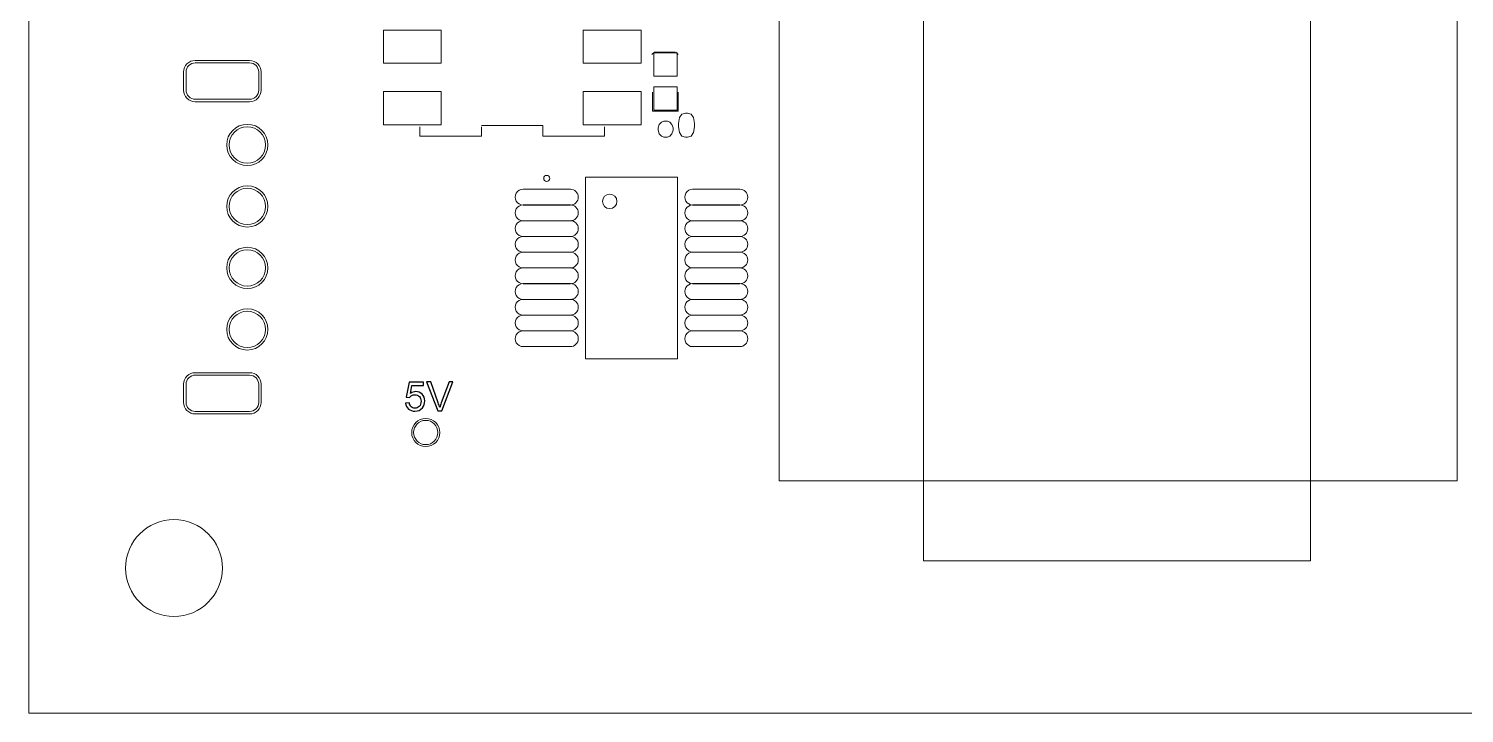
# Model space of a CAD drawing. Header units: millimetres. Extents: x -105 to 95, y -39 to 71.
# Drawn here: x -104.7 to -45.4, y -39.5 to -11.2 of the extents above; entities that cross this region are included whole.
import ezdxf

# ---------------------------------------------------------------- set-up
doc = ezdxf.new("R2010")
doc.units = ezdxf.units.MM
doc.header["$MEASUREMENT"] = 0
for name, color, linetype in [('KeepOutLayer', 7, 'Continuous'), ('MultiLayer', 7, 'Continuous'), ('TopOverlay', 7, 'Continuous')]:
    doc.layers.add(name, color=color, linetype=linetype)

msp = doc.modelspace()

# ---------------------------------------------------------------- linework, layer by layer
at = {"layer": 'KeepOutLayer', "lineweight": 9}
for points in [[(-104.7259, -39.4797), (-104.7259, -39.4797), (-104.7259, 70.5203), (-104.7259, 70.5203)], [(-104.7259, -39.4797), (-104.7259, -39.4797), (95.2741, -39.4797), (95.2741, -39.4797)]]:
    msp.add_open_spline(points, degree=3, dxfattribs=at)
at = {"layer": 'MultiLayer', "lineweight": 9}
for points in [[(-73.7259, -29.8797), (-73.7259, -29.8797), (-73.7259, 25.1203), (-73.7259, 25.1203)], [(-45.7259, -29.8797), (-45.7259, -29.8797), (-45.7259, 25.1203), (-45.7259, 25.1203)], [(-67.7604, -33.1817), (-67.7604, -33.1817), (-67.7604, -8.8612), (-67.7604, -8.8612)], [(-51.7859, -33.1817), (-51.7859, -33.1817), (-51.7859, -8.8612), (-51.7859, -8.8612)], [(-87.6871, -11.2539), (-87.6871, -11.2539), (-90.0747, -11.2539), (-90.0747, -11.2539)], [(-90.0747, -11.2539), (-90.0747, -11.2539), (-90.0747, -12.6255), (-90.0747, -12.6255)], [(-87.6871, -12.6255), (-87.6871, -12.6255), (-87.6871, -11.2539), (-87.6871, -11.2539)], [(-79.4321, -11.2539), (-79.4321, -11.2539), (-81.8197, -11.2539), (-81.8197, -11.2539)], [(-81.8197, -11.2539), (-81.8197, -11.2539), (-81.8197, -12.6255), (-81.8197, -12.6255)], [(-79.4321, -12.6255), (-79.4321, -12.6255), (-79.4321, -11.2539), (-79.4321, -11.2539)], [(-78.9847, -12.2621), (-78.9847, -12.2621), (-78.8831, -12.1605), (-78.8831, -12.1605)], [(-77.9433, -12.1986), (-77.9433, -12.1986), (-78.9085, -12.1986), (-78.9085, -12.1986)], [(-78.9085, -12.1986), (-78.9085, -12.1986), (-78.9085, -13.1638), (-78.9085, -13.1638)], [(-78.8831, -12.1605), (-78.8831, -12.1605), (-78.0195, -12.1605), (-78.0195, -12.1605)], [(-77.9941, -12.1605), (-77.9941, -12.1605), (-77.8925, -12.2621), (-77.8925, -12.2621)], [(-77.9433, -13.1638), (-77.9433, -13.1638), (-77.9433, -12.1986), (-77.9433, -12.1986)], [(-98.3275, -12.9847), (-98.3275, -12.9847), (-98.3275, -13.7347), (-98.3275, -13.7347)], [(-98.2259, -12.9847), (-98.2259, -12.9847), (-98.2259, -13.7347), (-98.2259, -13.7347)], [(-95.6009, -12.5081), (-95.6009, -12.5081), (-97.8509, -12.5081), (-97.8509, -12.5081)], [(-95.6009, -12.6097), (-95.6009, -12.6097), (-97.8509, -12.6097), (-97.8509, -12.6097)], [(-95.1243, -12.9847), (-95.1243, -12.7215), (-95.3377, -12.5081), (-95.6009, -12.5081)], [(-95.2259, -12.9847), (-95.2259, -12.7776), (-95.3938, -12.6097), (-95.6009, -12.6097)], [(-95.2259, -13.7347), (-95.2259, -13.7347), (-95.2259, -12.9847), (-95.2259, -12.9847)], [(-95.1243, -13.7347), (-95.1243, -13.7347), (-95.1243, -12.9847), (-95.1243, -12.9847)], [(-90.0747, -12.6255), (-90.0747, -12.6255), (-87.6871, -12.6255), (-87.6871, -12.6255)], [(-81.8197, -12.6255), (-81.8197, -12.6255), (-79.4321, -12.6255), (-79.4321, -12.6255)], [(-78.9085, -13.1638), (-78.9085, -13.1638), (-77.9433, -13.1638), (-77.9433, -13.1638)], [(-77.9433, -13.5956), (-77.9433, -13.5956), (-78.9085, -13.5956), (-78.9085, -13.5956)], [(-78.9085, -13.5956), (-78.9085, -13.5956), (-78.9085, -14.5608), (-78.9085, -14.5608)], [(-77.9433, -14.5608), (-77.9433, -14.5608), (-77.9433, -13.5956), (-77.9433, -13.5956)], [(-97.8509, -14.1097), (-97.8509, -14.1097), (-95.6009, -14.1097), (-95.6009, -14.1097)], [(-97.8509, -14.2113), (-97.8509, -14.2113), (-95.6009, -14.2113), (-95.6009, -14.2113)], [(-87.6871, -13.7939), (-87.6871, -13.7939), (-90.0747, -13.7939), (-90.0747, -13.7939)], [(-90.0747, -13.7939), (-90.0747, -13.7939), (-90.0747, -15.1655), (-90.0747, -15.1655)], [(-87.6871, -15.1655), (-87.6871, -15.1655), (-87.6871, -13.7939), (-87.6871, -13.7939)], [(-79.4321, -13.7939), (-79.4321, -13.7939), (-81.8197, -13.7939), (-81.8197, -13.7939)], [(-81.8197, -13.7939), (-81.8197, -13.7939), (-81.8197, -15.1655), (-81.8197, -15.1655)], [(-79.4321, -15.1655), (-79.4321, -15.1655), (-79.4321, -13.7939), (-79.4321, -13.7939)], [(-78.9593, -14.5989), (-78.9593, -14.5989), (-78.9593, -13.8242), (-78.9593, -13.8242)], [(-77.8925, -14.5989), (-77.8925, -14.5989), (-77.8925, -13.8242), (-77.8925, -13.8242)], [(-78.9593, -14.5989), (-78.9593, -14.5989), (-77.8925, -14.5989), (-77.8925, -14.5989)], [(-78.9085, -14.5608), (-78.9085, -14.5608), (-77.9433, -14.5608), (-77.9433, -14.5608)], [(-90.0747, -15.1655), (-90.0747, -15.1655), (-87.6871, -15.1655), (-87.6871, -15.1655)], [(-88.5634, -15.6297), (-88.5634, -15.6297), (-88.5634, -15.2497), (-88.5634, -15.2497)], [(-86.0234, -15.1989), (-86.0234, -15.1989), (-83.4834, -15.1989), (-83.4834, -15.1989)], [(-86.0234, -15.6297), (-86.0234, -15.6297), (-86.0234, -15.2497), (-86.0234, -15.2497)], [(-83.4834, -15.6297), (-83.4834, -15.6297), (-83.4834, -15.1989), (-83.4834, -15.1989)], [(-81.8197, -15.1655), (-81.8197, -15.1655), (-79.4321, -15.1655), (-79.4321, -15.1655)], [(-80.9434, -15.6297), (-80.9434, -15.6297), (-80.9434, -15.2497), (-80.9434, -15.2497)], [(-88.5634, -15.6297), (-88.5634, -15.6297), (-86.0234, -15.6297), (-86.0234, -15.6297)], [(-83.4834, -15.6297), (-83.4834, -15.6297), (-80.9434, -15.6297), (-80.9434, -15.6297)], [(-81.7259, -24.8297), (-81.7259, -24.8297), (-81.7259, -17.3297), (-81.7259, -17.3297)], [(-81.7259, -17.3297), (-81.7259, -17.3297), (-77.9259, -17.3297), (-77.9259, -17.3297)], [(-77.9259, -24.8297), (-77.9259, -24.8297), (-77.9259, -17.3297), (-77.9259, -17.3297)], [(-84.3009, -17.8281), (-84.3009, -17.8281), (-82.3509, -17.8281), (-82.3509, -17.8281)], [(-77.3009, -17.8281), (-77.3009, -17.8281), (-75.3509, -17.8281), (-75.3509, -17.8281)], [(-84.3009, -18.4781), (-84.3009, -18.4781), (-82.3509, -18.4781), (-82.3509, -18.4781)], [(-84.3009, -18.4813), (-84.3009, -18.4813), (-82.3509, -18.4813), (-82.3509, -18.4813)], [(-77.3009, -18.4781), (-77.3009, -18.4781), (-75.3509, -18.4781), (-75.3509, -18.4781)], [(-77.3009, -18.4813), (-77.3009, -18.4813), (-75.3509, -18.4813), (-75.3509, -18.4813)], [(-84.3009, -19.1281), (-84.3009, -19.1281), (-82.3509, -19.1281), (-82.3509, -19.1281)], [(-84.3009, -19.1313), (-84.3009, -19.1313), (-82.3509, -19.1313), (-82.3509, -19.1313)], [(-77.3009, -19.1281), (-77.3009, -19.1281), (-75.3509, -19.1281), (-75.3509, -19.1281)], [(-77.3009, -19.1313), (-77.3009, -19.1313), (-75.3509, -19.1313), (-75.3509, -19.1313)], [(-84.3009, -19.7781), (-84.3009, -19.7781), (-82.3509, -19.7781), (-82.3509, -19.7781)], [(-84.3009, -19.7813), (-84.3009, -19.7813), (-82.3509, -19.7813), (-82.3509, -19.7813)], [(-77.3009, -19.7781), (-77.3009, -19.7781), (-75.3509, -19.7781), (-75.3509, -19.7781)], [(-77.3009, -19.7813), (-77.3009, -19.7813), (-75.3509, -19.7813), (-75.3509, -19.7813)], [(-84.3009, -20.4281), (-84.3009, -20.4281), (-82.3509, -20.4281), (-82.3509, -20.4281)], [(-84.3009, -20.4313), (-84.3009, -20.4313), (-82.3509, -20.4313), (-82.3509, -20.4313)], [(-77.3009, -20.4281), (-77.3009, -20.4281), (-75.3509, -20.4281), (-75.3509, -20.4281)], [(-77.3009, -20.4313), (-77.3009, -20.4313), (-75.3509, -20.4313), (-75.3509, -20.4313)], [(-84.3009, -21.0781), (-84.3009, -21.0781), (-82.3509, -21.0781), (-82.3509, -21.0781)], [(-84.3009, -21.0813), (-84.3009, -21.0813), (-82.3509, -21.0813), (-82.3509, -21.0813)], [(-77.3009, -21.0781), (-77.3009, -21.0781), (-75.3509, -21.0781), (-75.3509, -21.0781)], [(-77.3009, -21.0813), (-77.3009, -21.0813), (-75.3509, -21.0813), (-75.3509, -21.0813)], [(-84.3009, -21.7281), (-84.3009, -21.7281), (-82.3509, -21.7281), (-82.3509, -21.7281)], [(-84.3009, -21.7313), (-84.3009, -21.7313), (-82.3509, -21.7313), (-82.3509, -21.7313)], [(-77.3009, -21.7281), (-77.3009, -21.7281), (-75.3509, -21.7281), (-75.3509, -21.7281)], [(-77.3009, -21.7313), (-77.3009, -21.7313), (-75.3509, -21.7313), (-75.3509, -21.7313)], [(-84.3009, -22.3781), (-84.3009, -22.3781), (-82.3509, -22.3781), (-82.3509, -22.3781)], [(-84.3009, -22.3813), (-84.3009, -22.3813), (-82.3509, -22.3813), (-82.3509, -22.3813)], [(-77.3009, -22.3781), (-77.3009, -22.3781), (-75.3509, -22.3781), (-75.3509, -22.3781)], [(-77.3009, -22.3813), (-77.3009, -22.3813), (-75.3509, -22.3813), (-75.3509, -22.3813)], [(-84.3009, -23.0281), (-84.3009, -23.0281), (-82.3509, -23.0281), (-82.3509, -23.0281)], [(-84.3009, -23.0313), (-84.3009, -23.0313), (-82.3509, -23.0313), (-82.3509, -23.0313)], [(-77.3009, -23.0281), (-77.3009, -23.0281), (-75.3509, -23.0281), (-75.3509, -23.0281)], [(-77.3009, -23.0313), (-77.3009, -23.0313), (-75.3509, -23.0313), (-75.3509, -23.0313)], [(-84.3009, -23.6781), (-84.3009, -23.6781), (-82.3509, -23.6781), (-82.3509, -23.6781)], [(-84.3009, -23.6813), (-84.3009, -23.6813), (-82.3509, -23.6813), (-82.3509, -23.6813)], [(-77.3009, -23.6781), (-77.3009, -23.6781), (-75.3509, -23.6781), (-75.3509, -23.6781)], [(-77.3009, -23.6813), (-77.3009, -23.6813), (-75.3509, -23.6813), (-75.3509, -23.6813)], [(-84.3009, -24.3313), (-84.3009, -24.3313), (-82.3509, -24.3313), (-82.3509, -24.3313)], [(-81.7259, -24.8297), (-81.7259, -24.8297), (-77.9259, -24.8297), (-77.9259, -24.8297)], [(-77.3009, -24.3313), (-77.3009, -24.3313), (-75.3509, -24.3313), (-75.3509, -24.3313)], [(-95.6009, -25.4081), (-95.6009, -25.4081), (-97.8509, -25.4081), (-97.8509, -25.4081)], [(-95.1243, -25.8847), (-95.1243, -25.6215), (-95.3377, -25.4081), (-95.6009, -25.4081)], [(-98.3275, -25.8847), (-98.3275, -25.8847), (-98.3275, -26.6347), (-98.3275, -26.6347)], [(-98.2259, -25.8847), (-98.2259, -25.8847), (-98.2259, -26.6347), (-98.2259, -26.6347)], [(-95.6009, -25.5097), (-95.6009, -25.5097), (-97.8509, -25.5097), (-97.8509, -25.5097)], [(-95.2259, -25.8847), (-95.2259, -25.6776), (-95.3938, -25.5097), (-95.6009, -25.5097)], [(-95.2259, -26.6347), (-95.2259, -26.6347), (-95.2259, -25.8847), (-95.2259, -25.8847)], [(-95.1243, -26.6347), (-95.1243, -26.6347), (-95.1243, -25.8847), (-95.1243, -25.8847)], [(-97.8509, -27.0097), (-97.8509, -27.0097), (-95.6009, -27.0097), (-95.6009, -27.0097)], [(-97.8509, -27.1113), (-97.8509, -27.1113), (-95.6009, -27.1113), (-95.6009, -27.1113)], [(-73.7259, -29.8797), (-73.7259, -29.8797), (-45.7259, -29.8797), (-45.7259, -29.8797)], [(-67.7604, -33.1817), (-67.7604, -33.1817), (-54.7429, -33.1817), (-54.7429, -33.1817)], [(-54.7429, -33.1817), (-54.7429, -33.1817), (-51.7859, -33.1817), (-51.7859, -33.1817)]]:
    msp.add_open_spline(points, degree=3, dxfattribs=at)
for points, knots in [([(-97.8509, -12.5081), (-97.9773, -12.5081), (-98.0985, -12.5583), (-98.1879, -12.6477), (-98.1879, -12.6477), (-98.2773, -12.7371), (-98.3275, -12.8583), (-98.3275, -12.9847)], [0, 0, 0, 0, 0.3333333, 0.3333333, 0.3333333, 0.3333333, 1, 1, 1, 1]), ([(-97.8509, -12.6097), (-97.9504, -12.6097), (-98.0457, -12.6492), (-98.1161, -12.7195), (-98.1161, -12.7195), (-98.1864, -12.7899), (-98.2259, -12.8852), (-98.2259, -12.9847)], [0, 0, 0, 0, 0.3333333, 0.3333333, 0.3333333, 0.3333333, 1, 1, 1, 1]), ([(-98.3275, -13.7347), (-98.3275, -13.8611), (-98.2773, -13.9823), (-98.1879, -14.0717), (-98.1879, -14.0717), (-98.0985, -14.1611), (-97.9773, -14.2113), (-97.8509, -14.2113)], [0, 0, 0, 0, 0.3333333, 0.3333333, 0.3333333, 0.3333333, 1, 1, 1, 1]), ([(-98.2259, -13.7347), (-98.2259, -13.8341), (-98.1864, -13.9295), (-98.1161, -13.9999), (-98.1161, -13.9999), (-98.0457, -14.0702), (-97.9504, -14.1097), (-97.8509, -14.1097)], [0, 0, 0, 0, 0.3333333, 0.3333333, 0.3333333, 0.3333333, 1, 1, 1, 1]), ([(-95.6009, -14.2113), (-95.4745, -14.2113), (-95.3533, -14.1611), (-95.2639, -14.0717), (-95.2639, -14.0717), (-95.1745, -13.9823), (-95.1243, -13.8611), (-95.1243, -13.7347)], [0, 0, 0, 0, 0.3333333, 0.3333333, 0.3333333, 0.3333333, 1, 1, 1, 1]), ([(-95.6009, -14.1097), (-95.5014, -14.1097), (-95.4061, -14.0702), (-95.3357, -13.9999), (-95.3357, -13.9999), (-95.2654, -13.9295), (-95.2259, -13.8341), (-95.2259, -13.7347)], [0, 0, 0, 0, 0.3333333, 0.3333333, 0.3333333, 0.3333333, 1, 1, 1, 1]), ([(-95.6959, -15.1481), (-96.1662, -15.1481), (-96.5475, -15.5294), (-96.5475, -15.9997), (-96.5475, -15.9997), (-96.5475, -16.47), (-96.1662, -16.8513), (-95.6959, -16.8513), (-95.6959, -16.8513), (-95.2256, -16.8513), (-94.8443, -16.47), (-94.8443, -15.9997), (-94.8443, -15.9997), (-94.8443, -15.5294), (-95.2256, -15.1481), (-95.6959, -15.1481)], [0, 0, 0, 0, 0.2, 0.2, 0.2, 0.2, 0.4, 0.4, 0.4, 0.4, 0.6, 0.6, 0.6, 0.6, 1, 1, 1, 1]), ([(-95.6959, -15.2497), (-96.1101, -15.2497), (-96.4459, -15.5855), (-96.4459, -15.9997), (-96.4459, -15.9997), (-96.4459, -16.4139), (-96.1101, -16.7497), (-95.6959, -16.7497), (-95.6959, -16.7497), (-95.2817, -16.7497), (-94.9459, -16.4139), (-94.9459, -15.9997), (-94.9459, -15.9997), (-94.9459, -15.5855), (-95.2817, -15.2497), (-95.6959, -15.2497)], [0, 0, 0, 0, 0.2, 0.2, 0.2, 0.2, 0.4, 0.4, 0.4, 0.4, 0.6, 0.6, 0.6, 0.6, 1, 1, 1, 1]), ([(-95.6959, -17.6881), (-96.1662, -17.6881), (-96.5475, -18.0694), (-96.5475, -18.5397), (-96.5475, -18.5397), (-96.5475, -19.01), (-96.1662, -19.3913), (-95.6959, -19.3913), (-95.6959, -19.3913), (-95.2256, -19.3913), (-94.8443, -19.01), (-94.8443, -18.5397), (-94.8443, -18.5397), (-94.8443, -18.0694), (-95.2256, -17.6881), (-95.6959, -17.6881)], [0, 0, 0, 0, 0.2, 0.2, 0.2, 0.2, 0.4, 0.4, 0.4, 0.4, 0.6, 0.6, 0.6, 0.6, 1, 1, 1, 1]), ([(-95.6959, -17.7897), (-96.1101, -17.7897), (-96.4459, -18.1255), (-96.4459, -18.5397), (-96.4459, -18.5397), (-96.4459, -18.9539), (-96.1101, -19.2897), (-95.6959, -19.2897), (-95.6959, -19.2897), (-95.2817, -19.2897), (-94.9459, -18.9539), (-94.9459, -18.5397), (-94.9459, -18.5397), (-94.9459, -18.1255), (-95.2817, -17.7897), (-95.6959, -17.7897)], [0, 0, 0, 0, 0.2, 0.2, 0.2, 0.2, 0.4, 0.4, 0.4, 0.4, 0.6, 0.6, 0.6, 0.6, 1, 1, 1, 1]), ([(-83.2009, -17.3797), (-83.2009, -17.3107), (-83.2569, -17.2547), (-83.3259, -17.2547), (-83.3259, -17.2547), (-83.3949, -17.2547), (-83.4509, -17.3107), (-83.4509, -17.3797), (-83.4509, -17.3797), (-83.4509, -17.4487), (-83.3949, -17.5047), (-83.3259, -17.5047), (-83.3259, -17.5047), (-83.2569, -17.5047), (-83.2009, -17.4487), (-83.2009, -17.3797)], [0, 0, 0, 0, 0.2, 0.2, 0.2, 0.2, 0.4, 0.4, 0.4, 0.4, 0.6, 0.6, 0.6, 0.6, 1, 1, 1, 1]), ([(-84.3009, -17.8281), (-84.4176, -17.8281), (-84.5254, -17.8903), (-84.5838, -17.9914), (-84.5838, -17.9914), (-84.6421, -18.0924), (-84.6421, -18.2169), (-84.5838, -18.318), (-84.5838, -18.318), (-84.5254, -18.419), (-84.4176, -18.4813), (-84.3009, -18.4813)], [0, 0, 0, 0, 0.25, 0.25, 0.25, 0.25, 0.5, 0.5, 0.5, 0.5, 1, 1, 1, 1]), ([(-82.3509, -18.4813), (-82.1705, -18.4813), (-82.0243, -18.335), (-82.0243, -18.1547), (-82.0243, -18.1547), (-82.0243, -17.9743), (-82.1705, -17.8281), (-82.3509, -17.8281)], [0, 0, 0, 0, 0.3333333, 0.3333333, 0.3333333, 0.3333333, 1, 1, 1, 1]), ([(-80.4259, -18.3297), (-80.4259, -18.164), (-80.5602, -18.0297), (-80.7259, -18.0297), (-80.7259, -18.0297), (-80.8916, -18.0297), (-81.0259, -18.164), (-81.0259, -18.3297), (-81.0259, -18.3297), (-81.0259, -18.4954), (-80.8916, -18.6297), (-80.7259, -18.6297), (-80.7259, -18.6297), (-80.5602, -18.6297), (-80.4259, -18.4954), (-80.4259, -18.3297)], [0, 0, 0, 0, 0.2, 0.2, 0.2, 0.2, 0.4, 0.4, 0.4, 0.4, 0.6, 0.6, 0.6, 0.6, 1, 1, 1, 1]), ([(-77.3009, -17.8281), (-77.4176, -17.8281), (-77.5254, -17.8903), (-77.5838, -17.9914), (-77.5838, -17.9914), (-77.6421, -18.0924), (-77.6421, -18.2169), (-77.5838, -18.318), (-77.5838, -18.318), (-77.5254, -18.419), (-77.4176, -18.4813), (-77.3009, -18.4813)], [0, 0, 0, 0, 0.25, 0.25, 0.25, 0.25, 0.5, 0.5, 0.5, 0.5, 1, 1, 1, 1]), ([(-75.3509, -18.4813), (-75.1705, -18.4813), (-75.0243, -18.335), (-75.0243, -18.1547), (-75.0243, -18.1547), (-75.0243, -17.9743), (-75.1705, -17.8281), (-75.3509, -17.8281)], [0, 0, 0, 0, 0.3333333, 0.3333333, 0.3333333, 0.3333333, 1, 1, 1, 1]), ([(-84.3009, -18.4781), (-84.4176, -18.4781), (-84.5254, -18.5404), (-84.5838, -18.6414), (-84.5838, -18.6414), (-84.6421, -18.7425), (-84.6421, -18.867), (-84.5838, -18.968), (-84.5838, -18.968), (-84.5254, -19.0691), (-84.4176, -19.1313), (-84.3009, -19.1313)], [0, 0, 0, 0, 0.25, 0.25, 0.25, 0.25, 0.5, 0.5, 0.5, 0.5, 1, 1, 1, 1]), ([(-82.3509, -19.1313), (-82.1705, -19.1313), (-82.0243, -18.9851), (-82.0243, -18.8047), (-82.0243, -18.8047), (-82.0243, -18.6243), (-82.1705, -18.4781), (-82.3509, -18.4781)], [0, 0, 0, 0, 0.3333333, 0.3333333, 0.3333333, 0.3333333, 1, 1, 1, 1]), ([(-77.3009, -18.4781), (-77.4176, -18.4781), (-77.5254, -18.5404), (-77.5838, -18.6414), (-77.5838, -18.6414), (-77.6421, -18.7425), (-77.6421, -18.867), (-77.5838, -18.968), (-77.5838, -18.968), (-77.5254, -19.0691), (-77.4176, -19.1313), (-77.3009, -19.1313)], [0, 0, 0, 0, 0.25, 0.25, 0.25, 0.25, 0.5, 0.5, 0.5, 0.5, 1, 1, 1, 1]), ([(-75.3509, -19.1313), (-75.1705, -19.1313), (-75.0243, -18.9851), (-75.0243, -18.8047), (-75.0243, -18.8047), (-75.0243, -18.6243), (-75.1705, -18.4781), (-75.3509, -18.4781)], [0, 0, 0, 0, 0.3333333, 0.3333333, 0.3333333, 0.3333333, 1, 1, 1, 1]), ([(-84.3009, -19.1281), (-84.4176, -19.1281), (-84.5254, -19.1903), (-84.5838, -19.2914), (-84.5838, -19.2914), (-84.6421, -19.3924), (-84.6421, -19.5169), (-84.5838, -19.618), (-84.5838, -19.618), (-84.5254, -19.719), (-84.4176, -19.7813), (-84.3009, -19.7813)], [0, 0, 0, 0, 0.25, 0.25, 0.25, 0.25, 0.5, 0.5, 0.5, 0.5, 1, 1, 1, 1]), ([(-82.3509, -19.7813), (-82.1705, -19.7813), (-82.0243, -19.6351), (-82.0243, -19.4547), (-82.0243, -19.4547), (-82.0243, -19.2743), (-82.1705, -19.1281), (-82.3509, -19.1281)], [0, 0, 0, 0, 0.3333333, 0.3333333, 0.3333333, 0.3333333, 1, 1, 1, 1]), ([(-77.3009, -19.1281), (-77.4176, -19.1281), (-77.5254, -19.1903), (-77.5838, -19.2914), (-77.5838, -19.2914), (-77.6421, -19.3924), (-77.6421, -19.5169), (-77.5838, -19.618), (-77.5838, -19.618), (-77.5254, -19.719), (-77.4176, -19.7813), (-77.3009, -19.7813)], [0, 0, 0, 0, 0.25, 0.25, 0.25, 0.25, 0.5, 0.5, 0.5, 0.5, 1, 1, 1, 1]), ([(-75.3509, -19.7813), (-75.1705, -19.7813), (-75.0243, -19.6351), (-75.0243, -19.4547), (-75.0243, -19.4547), (-75.0243, -19.2743), (-75.1705, -19.1281), (-75.3509, -19.1281)], [0, 0, 0, 0, 0.3333333, 0.3333333, 0.3333333, 0.3333333, 1, 1, 1, 1]), ([(-84.3009, -19.7781), (-84.4176, -19.7781), (-84.5254, -19.8403), (-84.5838, -19.9414), (-84.5838, -19.9414), (-84.6421, -20.0424), (-84.6421, -20.1669), (-84.5838, -20.268), (-84.5838, -20.268), (-84.5254, -20.369), (-84.4176, -20.4313), (-84.3009, -20.4313)], [0, 0, 0, 0, 0.25, 0.25, 0.25, 0.25, 0.5, 0.5, 0.5, 0.5, 1, 1, 1, 1]), ([(-82.3509, -20.4313), (-82.1705, -20.4313), (-82.0243, -20.2851), (-82.0243, -20.1047), (-82.0243, -20.1047), (-82.0243, -19.9243), (-82.1705, -19.7781), (-82.3509, -19.7781)], [0, 0, 0, 0, 0.3333333, 0.3333333, 0.3333333, 0.3333333, 1, 1, 1, 1]), ([(-77.3009, -19.7781), (-77.4176, -19.7781), (-77.5254, -19.8403), (-77.5838, -19.9414), (-77.5838, -19.9414), (-77.6421, -20.0424), (-77.6421, -20.1669), (-77.5838, -20.268), (-77.5838, -20.268), (-77.5254, -20.369), (-77.4176, -20.4313), (-77.3009, -20.4313)], [0, 0, 0, 0, 0.25, 0.25, 0.25, 0.25, 0.5, 0.5, 0.5, 0.5, 1, 1, 1, 1]), ([(-75.3509, -20.4313), (-75.1705, -20.4313), (-75.0243, -20.2851), (-75.0243, -20.1047), (-75.0243, -20.1047), (-75.0243, -19.9243), (-75.1705, -19.7781), (-75.3509, -19.7781)], [0, 0, 0, 0, 0.3333333, 0.3333333, 0.3333333, 0.3333333, 1, 1, 1, 1]), ([(-95.6959, -20.2281), (-96.1662, -20.2281), (-96.5475, -20.6094), (-96.5475, -21.0797), (-96.5475, -21.0797), (-96.5475, -21.55), (-96.1662, -21.9313), (-95.6959, -21.9313), (-95.6959, -21.9313), (-95.2256, -21.9313), (-94.8443, -21.55), (-94.8443, -21.0797), (-94.8443, -21.0797), (-94.8443, -20.6094), (-95.2256, -20.2281), (-95.6959, -20.2281)], [0, 0, 0, 0, 0.2, 0.2, 0.2, 0.2, 0.4, 0.4, 0.4, 0.4, 0.6, 0.6, 0.6, 0.6, 1, 1, 1, 1]), ([(-95.6959, -20.3297), (-96.1101, -20.3297), (-96.4459, -20.6655), (-96.4459, -21.0797), (-96.4459, -21.0797), (-96.4459, -21.4939), (-96.1101, -21.8297), (-95.6959, -21.8297), (-95.6959, -21.8297), (-95.2817, -21.8297), (-94.9459, -21.4939), (-94.9459, -21.0797), (-94.9459, -21.0797), (-94.9459, -20.6655), (-95.2817, -20.3297), (-95.6959, -20.3297)], [0, 0, 0, 0, 0.2, 0.2, 0.2, 0.2, 0.4, 0.4, 0.4, 0.4, 0.6, 0.6, 0.6, 0.6, 1, 1, 1, 1]), ([(-84.3009, -20.4281), (-84.4176, -20.4281), (-84.5254, -20.4903), (-84.5838, -20.5914), (-84.5838, -20.5914), (-84.6421, -20.6924), (-84.6421, -20.8169), (-84.5838, -20.918), (-84.5838, -20.918), (-84.5254, -21.019), (-84.4176, -21.0813), (-84.3009, -21.0813)], [0, 0, 0, 0, 0.25, 0.25, 0.25, 0.25, 0.5, 0.5, 0.5, 0.5, 1, 1, 1, 1]), ([(-82.3509, -21.0813), (-82.1705, -21.0813), (-82.0243, -20.935), (-82.0243, -20.7547), (-82.0243, -20.7547), (-82.0243, -20.5743), (-82.1705, -20.4281), (-82.3509, -20.4281)], [0, 0, 0, 0, 0.3333333, 0.3333333, 0.3333333, 0.3333333, 1, 1, 1, 1]), ([(-77.3009, -20.4281), (-77.4176, -20.4281), (-77.5254, -20.4903), (-77.5838, -20.5914), (-77.5838, -20.5914), (-77.6421, -20.6924), (-77.6421, -20.8169), (-77.5838, -20.918), (-77.5838, -20.918), (-77.5254, -21.019), (-77.4176, -21.0813), (-77.3009, -21.0813)], [0, 0, 0, 0, 0.25, 0.25, 0.25, 0.25, 0.5, 0.5, 0.5, 0.5, 1, 1, 1, 1]), ([(-75.3509, -21.0813), (-75.1705, -21.0813), (-75.0243, -20.935), (-75.0243, -20.7547), (-75.0243, -20.7547), (-75.0243, -20.5743), (-75.1705, -20.4281), (-75.3509, -20.4281)], [0, 0, 0, 0, 0.3333333, 0.3333333, 0.3333333, 0.3333333, 1, 1, 1, 1]), ([(-84.3009, -21.0781), (-84.4176, -21.0781), (-84.5254, -21.1404), (-84.5838, -21.2414), (-84.5838, -21.2414), (-84.6421, -21.3425), (-84.6421, -21.467), (-84.5838, -21.568), (-84.5838, -21.568), (-84.5254, -21.6691), (-84.4176, -21.7313), (-84.3009, -21.7313)], [0, 0, 0, 0, 0.25, 0.25, 0.25, 0.25, 0.5, 0.5, 0.5, 0.5, 1, 1, 1, 1]), ([(-82.3509, -21.7313), (-82.1705, -21.7313), (-82.0243, -21.5851), (-82.0243, -21.4047), (-82.0243, -21.4047), (-82.0243, -21.2243), (-82.1705, -21.0781), (-82.3509, -21.0781)], [0, 0, 0, 0, 0.3333333, 0.3333333, 0.3333333, 0.3333333, 1, 1, 1, 1]), ([(-77.3009, -21.0781), (-77.4176, -21.0781), (-77.5254, -21.1404), (-77.5838, -21.2414), (-77.5838, -21.2414), (-77.6421, -21.3425), (-77.6421, -21.467), (-77.5838, -21.568), (-77.5838, -21.568), (-77.5254, -21.6691), (-77.4176, -21.7313), (-77.3009, -21.7313)], [0, 0, 0, 0, 0.25, 0.25, 0.25, 0.25, 0.5, 0.5, 0.5, 0.5, 1, 1, 1, 1]), ([(-75.3509, -21.7313), (-75.1705, -21.7313), (-75.0243, -21.5851), (-75.0243, -21.4047), (-75.0243, -21.4047), (-75.0243, -21.2243), (-75.1705, -21.0781), (-75.3509, -21.0781)], [0, 0, 0, 0, 0.3333333, 0.3333333, 0.3333333, 0.3333333, 1, 1, 1, 1]), ([(-84.3009, -21.7281), (-84.4176, -21.7281), (-84.5254, -21.7903), (-84.5838, -21.8914), (-84.5838, -21.8914), (-84.6421, -21.9924), (-84.6421, -22.1169), (-84.5838, -22.218), (-84.5838, -22.218), (-84.5254, -22.319), (-84.4176, -22.3813), (-84.3009, -22.3813)], [0, 0, 0, 0, 0.25, 0.25, 0.25, 0.25, 0.5, 0.5, 0.5, 0.5, 1, 1, 1, 1]), ([(-82.3509, -22.3813), (-82.1705, -22.3813), (-82.0243, -22.2351), (-82.0243, -22.0547), (-82.0243, -22.0547), (-82.0243, -21.8743), (-82.1705, -21.7281), (-82.3509, -21.7281)], [0, 0, 0, 0, 0.3333333, 0.3333333, 0.3333333, 0.3333333, 1, 1, 1, 1]), ([(-77.3009, -21.7281), (-77.4176, -21.7281), (-77.5254, -21.7903), (-77.5838, -21.8914), (-77.5838, -21.8914), (-77.6421, -21.9924), (-77.6421, -22.1169), (-77.5838, -22.218), (-77.5838, -22.218), (-77.5254, -22.319), (-77.4176, -22.3813), (-77.3009, -22.3813)], [0, 0, 0, 0, 0.25, 0.25, 0.25, 0.25, 0.5, 0.5, 0.5, 0.5, 1, 1, 1, 1]), ([(-75.3509, -22.3813), (-75.1705, -22.3813), (-75.0243, -22.2351), (-75.0243, -22.0547), (-75.0243, -22.0547), (-75.0243, -21.8743), (-75.1705, -21.7281), (-75.3509, -21.7281)], [0, 0, 0, 0, 0.3333333, 0.3333333, 0.3333333, 0.3333333, 1, 1, 1, 1]), ([(-84.3009, -22.3781), (-84.4176, -22.3781), (-84.5254, -22.4403), (-84.5838, -22.5414), (-84.5838, -22.5414), (-84.6421, -22.6424), (-84.6421, -22.7669), (-84.5838, -22.868), (-84.5838, -22.868), (-84.5254, -22.969), (-84.4176, -23.0313), (-84.3009, -23.0313)], [0, 0, 0, 0, 0.25, 0.25, 0.25, 0.25, 0.5, 0.5, 0.5, 0.5, 1, 1, 1, 1]), ([(-82.3509, -23.0313), (-82.1705, -23.0313), (-82.0243, -22.8851), (-82.0243, -22.7047), (-82.0243, -22.7047), (-82.0243, -22.5243), (-82.1705, -22.3781), (-82.3509, -22.3781)], [0, 0, 0, 0, 0.3333333, 0.3333333, 0.3333333, 0.3333333, 1, 1, 1, 1]), ([(-77.3009, -22.3781), (-77.4176, -22.3781), (-77.5254, -22.4403), (-77.5838, -22.5414), (-77.5838, -22.5414), (-77.6421, -22.6424), (-77.6421, -22.7669), (-77.5838, -22.868), (-77.5838, -22.868), (-77.5254, -22.969), (-77.4176, -23.0313), (-77.3009, -23.0313)], [0, 0, 0, 0, 0.25, 0.25, 0.25, 0.25, 0.5, 0.5, 0.5, 0.5, 1, 1, 1, 1]), ([(-75.3509, -23.0313), (-75.1705, -23.0313), (-75.0243, -22.8851), (-75.0243, -22.7047), (-75.0243, -22.7047), (-75.0243, -22.5243), (-75.1705, -22.3781), (-75.3509, -22.3781)], [0, 0, 0, 0, 0.3333333, 0.3333333, 0.3333333, 0.3333333, 1, 1, 1, 1]), ([(-95.6959, -22.7681), (-96.1662, -22.7681), (-96.5475, -23.1494), (-96.5475, -23.6197), (-96.5475, -23.6197), (-96.5475, -24.09), (-96.1662, -24.4713), (-95.6959, -24.4713), (-95.6959, -24.4713), (-95.2256, -24.4713), (-94.8443, -24.09), (-94.8443, -23.6197), (-94.8443, -23.6197), (-94.8443, -23.1494), (-95.2256, -22.7681), (-95.6959, -22.7681)], [0, 0, 0, 0, 0.2, 0.2, 0.2, 0.2, 0.4, 0.4, 0.4, 0.4, 0.6, 0.6, 0.6, 0.6, 1, 1, 1, 1]), ([(-95.6959, -22.8697), (-96.1101, -22.8697), (-96.4459, -23.2055), (-96.4459, -23.6197), (-96.4459, -23.6197), (-96.4459, -24.0339), (-96.1101, -24.3697), (-95.6959, -24.3697), (-95.6959, -24.3697), (-95.2817, -24.3697), (-94.9459, -24.0339), (-94.9459, -23.6197), (-94.9459, -23.6197), (-94.9459, -23.2055), (-95.2817, -22.8697), (-95.6959, -22.8697)], [0, 0, 0, 0, 0.2, 0.2, 0.2, 0.2, 0.4, 0.4, 0.4, 0.4, 0.6, 0.6, 0.6, 0.6, 1, 1, 1, 1]), ([(-84.3009, -23.0281), (-84.4176, -23.0281), (-84.5254, -23.0903), (-84.5838, -23.1914), (-84.5838, -23.1914), (-84.6421, -23.2924), (-84.6421, -23.4169), (-84.5838, -23.518), (-84.5838, -23.518), (-84.5254, -23.619), (-84.4176, -23.6813), (-84.3009, -23.6813)], [0, 0, 0, 0, 0.25, 0.25, 0.25, 0.25, 0.5, 0.5, 0.5, 0.5, 1, 1, 1, 1]), ([(-82.3509, -23.6813), (-82.1705, -23.6813), (-82.0243, -23.535), (-82.0243, -23.3547), (-82.0243, -23.3547), (-82.0243, -23.1743), (-82.1705, -23.0281), (-82.3509, -23.0281)], [0, 0, 0, 0, 0.3333333, 0.3333333, 0.3333333, 0.3333333, 1, 1, 1, 1]), ([(-77.3009, -23.0281), (-77.4176, -23.0281), (-77.5254, -23.0903), (-77.5838, -23.1914), (-77.5838, -23.1914), (-77.6421, -23.2924), (-77.6421, -23.4169), (-77.5838, -23.518), (-77.5838, -23.518), (-77.5254, -23.619), (-77.4176, -23.6813), (-77.3009, -23.6813)], [0, 0, 0, 0, 0.25, 0.25, 0.25, 0.25, 0.5, 0.5, 0.5, 0.5, 1, 1, 1, 1]), ([(-75.3509, -23.6813), (-75.1705, -23.6813), (-75.0243, -23.535), (-75.0243, -23.3547), (-75.0243, -23.3547), (-75.0243, -23.1743), (-75.1705, -23.0281), (-75.3509, -23.0281)], [0, 0, 0, 0, 0.3333333, 0.3333333, 0.3333333, 0.3333333, 1, 1, 1, 1]), ([(-84.3009, -23.6781), (-84.4176, -23.6781), (-84.5254, -23.7403), (-84.5838, -23.8414), (-84.5838, -23.8414), (-84.6421, -23.9424), (-84.6421, -24.0669), (-84.5838, -24.168), (-84.5838, -24.168), (-84.5254, -24.269), (-84.4176, -24.3313), (-84.3009, -24.3313)], [0, 0, 0, 0, 0.25, 0.25, 0.25, 0.25, 0.5, 0.5, 0.5, 0.5, 1, 1, 1, 1]), ([(-82.3509, -24.3313), (-82.1705, -24.3313), (-82.0243, -24.1851), (-82.0243, -24.0047), (-82.0243, -24.0047), (-82.0243, -23.8243), (-82.1705, -23.6781), (-82.3509, -23.6781)], [0, 0, 0, 0, 0.3333333, 0.3333333, 0.3333333, 0.3333333, 1, 1, 1, 1]), ([(-77.3009, -23.6781), (-77.4176, -23.6781), (-77.5254, -23.7403), (-77.5838, -23.8414), (-77.5838, -23.8414), (-77.6421, -23.9424), (-77.6421, -24.0669), (-77.5838, -24.168), (-77.5838, -24.168), (-77.5254, -24.269), (-77.4176, -24.3313), (-77.3009, -24.3313)], [0, 0, 0, 0, 0.25, 0.25, 0.25, 0.25, 0.5, 0.5, 0.5, 0.5, 1, 1, 1, 1]), ([(-75.3509, -24.3313), (-75.1705, -24.3313), (-75.0243, -24.1851), (-75.0243, -24.0047), (-75.0243, -24.0047), (-75.0243, -23.8243), (-75.1705, -23.6781), (-75.3509, -23.6781)], [0, 0, 0, 0, 0.3333333, 0.3333333, 0.3333333, 0.3333333, 1, 1, 1, 1]), ([(-97.8509, -25.4081), (-97.9773, -25.4081), (-98.0985, -25.4583), (-98.1879, -25.5477), (-98.1879, -25.5477), (-98.2773, -25.6371), (-98.3275, -25.7583), (-98.3275, -25.8847)], [0, 0, 0, 0, 0.3333333, 0.3333333, 0.3333333, 0.3333333, 1, 1, 1, 1]), ([(-97.8509, -25.5097), (-97.9504, -25.5097), (-98.0457, -25.5492), (-98.1161, -25.6195), (-98.1161, -25.6195), (-98.1864, -25.6899), (-98.2259, -25.7852), (-98.2259, -25.8847)], [0, 0, 0, 0, 0.3333333, 0.3333333, 0.3333333, 0.3333333, 1, 1, 1, 1]), ([(-98.3275, -26.6347), (-98.3275, -26.7611), (-98.2773, -26.8823), (-98.1879, -26.9717), (-98.1879, -26.9717), (-98.0985, -27.0611), (-97.9773, -27.1113), (-97.8509, -27.1113)], [0, 0, 0, 0, 0.3333333, 0.3333333, 0.3333333, 0.3333333, 1, 1, 1, 1]), ([(-98.2259, -26.6347), (-98.2259, -26.7341), (-98.1864, -26.8295), (-98.1161, -26.8999), (-98.1161, -26.8999), (-98.0457, -26.9702), (-97.9504, -27.0097), (-97.8509, -27.0097)], [0, 0, 0, 0, 0.3333333, 0.3333333, 0.3333333, 0.3333333, 1, 1, 1, 1]), ([(-95.6009, -27.1113), (-95.4745, -27.1113), (-95.3533, -27.0611), (-95.2639, -26.9717), (-95.2639, -26.9717), (-95.1745, -26.8823), (-95.1243, -26.7611), (-95.1243, -26.6347)], [0, 0, 0, 0, 0.3333333, 0.3333333, 0.3333333, 0.3333333, 1, 1, 1, 1]), ([(-95.6009, -27.0097), (-95.5014, -27.0097), (-95.4061, -26.9702), (-95.3357, -26.8999), (-95.3357, -26.8999), (-95.2654, -26.8295), (-95.2259, -26.7341), (-95.2259, -26.6347)], [0, 0, 0, 0, 0.3333333, 0.3333333, 0.3333333, 0.3333333, 1, 1, 1, 1]), ([(-87.7459, -27.8797), (-87.7459, -27.5594), (-88.0056, -27.2997), (-88.3259, -27.2997), (-88.3259, -27.2997), (-88.6462, -27.2997), (-88.9059, -27.5594), (-88.9059, -27.8797), (-88.9059, -27.8797), (-88.9059, -28.2), (-88.6462, -28.4597), (-88.3259, -28.4597), (-88.3259, -28.4597), (-88.0056, -28.4597), (-87.7459, -28.2), (-87.7459, -27.8797)], [0, 0, 0, 0, 0.2, 0.2, 0.2, 0.2, 0.4, 0.4, 0.4, 0.4, 0.6, 0.6, 0.6, 0.6, 1, 1, 1, 1]), ([(-87.8243, -27.8797), (-87.8243, -27.6027), (-88.0489, -27.3781), (-88.3259, -27.3781), (-88.3259, -27.3781), (-88.6029, -27.3781), (-88.8275, -27.6027), (-88.8275, -27.8797), (-88.8275, -27.8797), (-88.8275, -28.1567), (-88.6029, -28.3813), (-88.3259, -28.3813), (-88.3259, -28.3813), (-88.0489, -28.3813), (-87.8243, -28.1567), (-87.8243, -27.8797)], [0, 0, 0, 0, 0.2, 0.2, 0.2, 0.2, 0.4, 0.4, 0.4, 0.4, 0.6, 0.6, 0.6, 0.6, 1, 1, 1, 1]), ([(-96.7259, -33.4797), (-96.7259, -32.3751), (-97.6213, -31.4797), (-98.7259, -31.4797), (-98.7259, -31.4797), (-99.8305, -31.4797), (-100.7259, -32.3751), (-100.7259, -33.4797), (-100.7259, -33.4797), (-100.7259, -34.5843), (-99.8305, -35.4797), (-98.7259, -35.4797), (-98.7259, -35.4797), (-97.6214, -35.4797), (-96.7259, -34.5843), (-96.7259, -33.4797)], [0, 0, 0, 0, 0.2, 0.2, 0.2, 0.2, 0.4, 0.4, 0.4, 0.4, 0.6, 0.6, 0.6, 0.6, 1, 1, 1, 1])]:
    msp.add_open_spline(points, degree=3, knots=knots, dxfattribs=at)
at = {"layer": 'TopOverlay', "color": 6, "lineweight": 9}
for points in [[(-77.7452, -14.7275), (-77.7452, -14.7275), (-77.8404, -14.8703), (-77.8404, -14.8703)], [(-77.6023, -14.6799), (-77.6023, -14.6799), (-77.7452, -14.7275), (-77.7452, -14.7275)], [(-77.5071, -14.6799), (-77.5071, -14.6799), (-77.6023, -14.6799), (-77.6023, -14.6799)], [(-77.3643, -14.7275), (-77.3643, -14.7275), (-77.5071, -14.6799), (-77.5071, -14.6799)], [(-77.2691, -14.8703), (-77.2691, -14.8703), (-77.3643, -14.7275), (-77.3643, -14.7275)], [(-78.6783, -15.156), (-78.6783, -15.156), (-78.7259, -15.2988), (-78.7259, -15.2988)], [(-78.7259, -15.2988), (-78.7259, -15.2988), (-78.7259, -15.394), (-78.7259, -15.394)], [(-78.7259, -15.394), (-78.7259, -15.394), (-78.6783, -15.5369), (-78.6783, -15.5369)], [(-78.5831, -15.0608), (-78.5831, -15.0608), (-78.6783, -15.156), (-78.6783, -15.156)], [(-78.4879, -15.0132), (-78.4879, -15.0132), (-78.5831, -15.0608), (-78.5831, -15.0608)], [(-78.345, -15.0132), (-78.345, -15.0132), (-78.4879, -15.0132), (-78.4879, -15.0132)], [(-78.2498, -15.0608), (-78.2498, -15.0608), (-78.345, -15.0132), (-78.345, -15.0132)], [(-78.1546, -15.156), (-78.1546, -15.156), (-78.2498, -15.0608), (-78.2498, -15.0608)], [(-78.107, -15.2988), (-78.107, -15.2988), (-78.1546, -15.156), (-78.1546, -15.156)], [(-78.1546, -15.5369), (-78.1546, -15.5369), (-78.107, -15.394), (-78.107, -15.394)], [(-78.107, -15.394), (-78.107, -15.394), (-78.107, -15.2988), (-78.107, -15.2988)], [(-77.8404, -14.8703), (-77.8404, -14.8703), (-77.888, -15.1084), (-77.888, -15.1084)], [(-77.888, -15.1084), (-77.888, -15.1084), (-77.888, -15.2512), (-77.888, -15.2512)], [(-77.888, -15.2512), (-77.888, -15.2512), (-77.8404, -15.4893), (-77.8404, -15.4893)], [(-77.2215, -15.1084), (-77.2215, -15.1084), (-77.2691, -14.8703), (-77.2691, -14.8703)], [(-77.2691, -15.4893), (-77.2691, -15.4893), (-77.2215, -15.2512), (-77.2215, -15.2512)], [(-77.2215, -15.2512), (-77.2215, -15.2512), (-77.2215, -15.1084), (-77.2215, -15.1084)], [(-78.6783, -15.5369), (-78.6783, -15.5369), (-78.5831, -15.6321), (-78.5831, -15.6321)], [(-78.5831, -15.6321), (-78.5831, -15.6321), (-78.4879, -15.6797), (-78.4879, -15.6797)], [(-78.4879, -15.6797), (-78.4879, -15.6797), (-78.345, -15.6797), (-78.345, -15.6797)], [(-78.345, -15.6797), (-78.345, -15.6797), (-78.2498, -15.6321), (-78.2498, -15.6321)], [(-78.2498, -15.6321), (-78.2498, -15.6321), (-78.1546, -15.5369), (-78.1546, -15.5369)], [(-77.8404, -15.4893), (-77.8404, -15.4893), (-77.7452, -15.6321), (-77.7452, -15.6321)], [(-77.7452, -15.6321), (-77.7452, -15.6321), (-77.6023, -15.6797), (-77.6023, -15.6797)], [(-77.6023, -15.6797), (-77.6023, -15.6797), (-77.5071, -15.6797), (-77.5071, -15.6797)], [(-77.5071, -15.6797), (-77.5071, -15.6797), (-77.3643, -15.6321), (-77.3643, -15.6321)], [(-77.3643, -15.6321), (-77.3643, -15.6321), (-77.2691, -15.4893), (-77.2691, -15.4893)]]:
    msp.add_open_spline(points, degree=3, dxfattribs=at)
at = {"layer": 'TopOverlay', "color": 5}
for points, knots in [([(-89.1559, -26.6664), (-89.1559, -26.6664), (-89.0026, -26.6547), (-89.0026, -26.6547), (-89.0026, -26.6547), (-88.9912, -26.7294), (-88.9648, -26.7855), (-88.9237, -26.8233), (-88.9237, -26.8233), (-88.8826, -26.8608), (-88.8323, -26.8797), (-88.7731, -26.8797), (-88.7731, -26.8797), (-88.7017, -26.8797), (-88.642, -26.853), (-88.5934, -26.8), (-88.5934, -26.8), (-88.5451, -26.7466), (-88.5209, -26.6761), (-88.5209, -26.5883), (-88.5209, -26.5883), (-88.5209, -26.5047), (-88.5439, -26.4389), (-88.5903, -26.3905), (-88.5903, -26.3905), (-88.6367, -26.3422), (-88.6981, -26.318), (-88.7745, -26.318), (-88.7745, -26.318), (-88.822, -26.318), (-88.8645, -26.3289), (-88.9023, -26.3505), (-88.9023, -26.3505), (-88.9398, -26.3722), (-88.9692, -26.4002), (-88.9909, -26.4347), (-88.9909, -26.4347), (-88.9909, -26.4347), (-89.1292, -26.4147), (-89.1292, -26.4147), (-89.1292, -26.4147), (-89.1292, -26.4147), (-89.0142, -25.8013), (-89.0142, -25.8013), (-89.0142, -25.8013), (-89.0142, -25.8013), (-88.4226, -25.8013), (-88.4226, -25.8013), (-88.4226, -25.8013), (-88.4226, -25.8013), (-88.4226, -25.9413), (-88.4226, -25.9413), (-88.4226, -25.9413), (-88.4226, -25.9413), (-88.8973, -25.9413), (-88.8973, -25.9413), (-88.8973, -25.9413), (-88.8973, -25.9413), (-88.9609, -26.2633), (-88.9609, -26.2633), (-88.9609, -26.2633), (-88.8895, -26.213), (-88.8145, -26.188), (-88.7362, -26.188), (-88.7362, -26.188), (-88.6323, -26.188), (-88.5445, -26.2241), (-88.4731, -26.2964), (-88.4731, -26.2964), (-88.4017, -26.3686), (-88.3659, -26.4614), (-88.3659, -26.5747), (-88.3659, -26.5747), (-88.3659, -26.6827), (-88.3973, -26.7761), (-88.4601, -26.8547), (-88.4601, -26.8547), (-88.5364, -26.9514), (-88.6409, -26.9997), (-88.7731, -26.9997), (-88.7731, -26.9997), (-88.8814, -26.9997), (-88.9698, -26.9691), (-89.0384, -26.9083), (-89.0384, -26.9083), (-89.107, -26.8475), (-89.1462, -26.7669), (-89.1559, -26.6664)], [0, 0, 0, 0, 0.0434783, 0.0434783, 0.0434783, 0.0434783, 0.0869565, 0.0869565, 0.0869565, 0.0869565, 0.1304348, 0.1304348, 0.1304348, 0.1304348, 0.173913, 0.173913, 0.173913, 0.173913, 0.2173913, 0.2173913, 0.2173913, 0.2173913, 0.2608696, 0.2608696, 0.2608696, 0.2608696, 0.3043478, 0.3043478, 0.3043478, 0.3043478, 0.3478261, 0.3478261, 0.3478261, 0.3478261, 0.3913043, 0.3913043, 0.3913043, 0.3913043, 0.4347826, 0.4347826, 0.4347826, 0.4347826, 0.4782609, 0.4782609, 0.4782609, 0.4782609, 0.5217391, 0.5217391, 0.5217391, 0.5217391, 0.5652174, 0.5652174, 0.5652174, 0.5652174, 0.6086957, 0.6086957, 0.6086957, 0.6086957, 0.6521739, 0.6521739, 0.6521739, 0.6521739, 0.6956522, 0.6956522, 0.6956522, 0.6956522, 0.7391304, 0.7391304, 0.7391304, 0.7391304, 0.7826087, 0.7826087, 0.7826087, 0.7826087, 0.826087, 0.826087, 0.826087, 0.826087, 0.8695652, 0.8695652, 0.8695652, 0.8695652, 0.9130435, 0.9130435, 0.9130435, 0.9130435, 1, 1, 1, 1]), ([(-87.8306, -26.9797), (-87.8306, -26.9797), (-88.2917, -25.7863), (-88.2917, -25.7863), (-88.2917, -25.7863), (-88.2917, -25.7863), (-88.1206, -25.7863), (-88.1206, -25.7863), (-88.1206, -25.7863), (-88.1206, -25.7863), (-87.8106, -26.6536), (-87.8106, -26.6536), (-87.8106, -26.6536), (-87.7858, -26.723), (-87.7647, -26.788), (-87.7481, -26.8489), (-87.7481, -26.8489), (-87.7297, -26.7836), (-87.7083, -26.7186), (-87.6839, -26.6536), (-87.6839, -26.6536), (-87.6839, -26.6536), (-87.3622, -25.7863), (-87.3622, -25.7863), (-87.3622, -25.7863), (-87.3622, -25.7863), (-87.2011, -25.7863), (-87.2011, -25.7863), (-87.2011, -25.7863), (-87.2011, -25.7863), (-87.6664, -26.9797), (-87.6664, -26.9797), (-87.6664, -26.9797), (-87.6664, -26.9797), (-87.8306, -26.9797), (-87.8306, -26.9797)], [0, 0, 0, 0, 0.1, 0.1, 0.1, 0.1, 0.2, 0.2, 0.2, 0.2, 0.3, 0.3, 0.3, 0.3, 0.4, 0.4, 0.4, 0.4, 0.5, 0.5, 0.5, 0.5, 0.6, 0.6, 0.6, 0.6, 0.7, 0.7, 0.7, 0.7, 0.8, 0.8, 0.8, 0.8, 1, 1, 1, 1])]:
    msp.add_open_spline(points, degree=3, knots=knots, dxfattribs=at)

doc.saveas('drawing.dxf')
